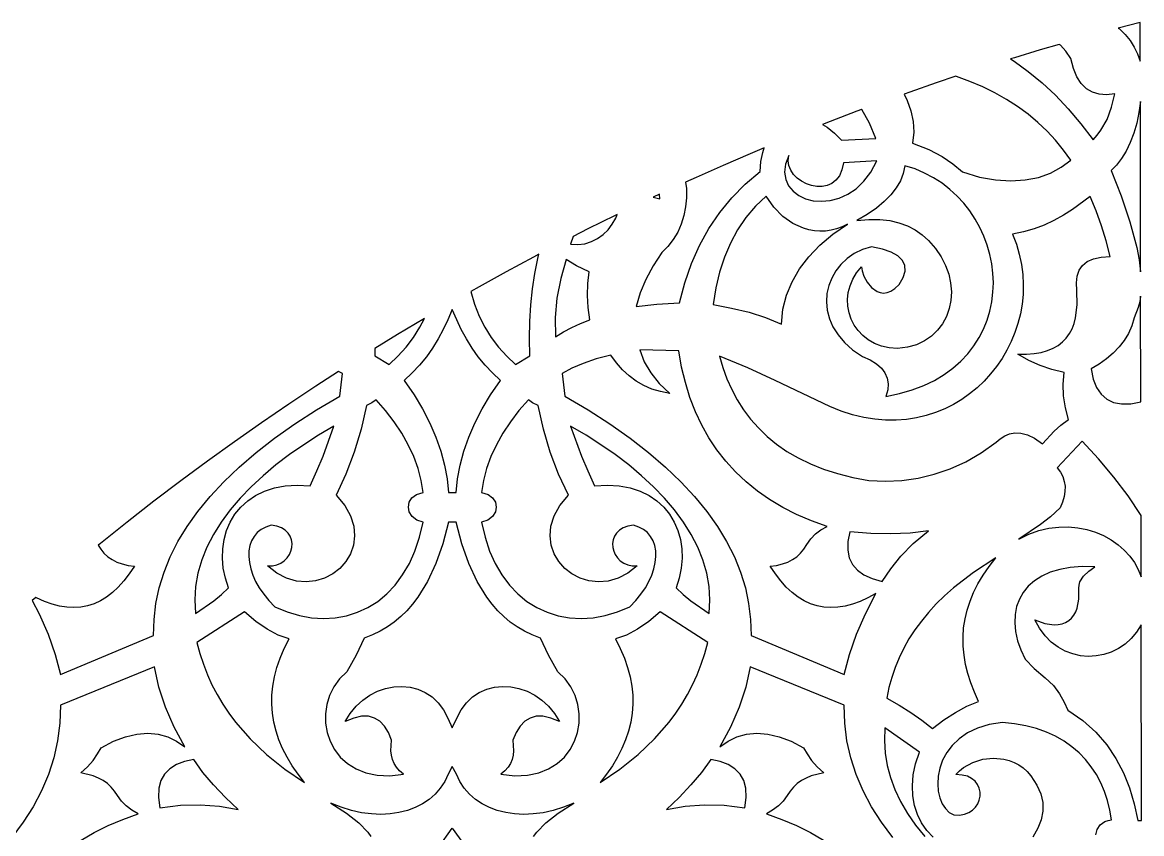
# Model space of a CAD drawing. Extents: x -1703 to -953, y -1065 to 985.
# Drawn here: x -1244 to -1053.2, y 271.6 to 410 of the extents above; entities that cross this region are included whole.
import ezdxf

# ---------------------------------------------------------------- set-up
doc = ezdxf.new("R2010")
doc.units = 0
doc.layers.add('LAYER_1', color=18, linetype='CONTINUOUS')

msp = doc.modelspace()

# ---------------------------------------------------------------- linework, layer by layer
at = {"layer": 'LAYER_1'}
for points in [[(-1057.21, 409.04), (-1057.01, 408.89), (-1056.04, 407.94), (-1055.2, 406.91), (-1054.49, 405.81), (-1053.91, 404.63), (-1053.46, 403.39), (-1053.46, 410.01)], [(-1070.51, 405.32), (-1074.92, 403.99), (-1075.57, 403.79), (-1074.94, 403.39), (-1072.54, 401.65), (-1070.2, 399.72), (-1067.93, 397.6), (-1065.72, 395.27), (-1063.58, 392.73), (-1061.51, 389.98), (-1060.8, 390.76), (-1060.17, 391.6), (-1059.12, 393.47), (-1058.35, 395.57), (-1057.81, 397.85), (-1059.2, 397.68), (-1060.47, 397.76), (-1061.62, 398.1), (-1062.64, 398.7), (-1063.52, 399.57), (-1064.27, 400.71), (-1064.86, 402.14), (-1065.31, 403.85), (-1066.14, 405.1), (-1067.08, 406.1), (-1067.3, 406.25)], [(-1088.27, 399.68), (-1092.75, 398.13), (-1093.73, 397.78), (-1093.19, 396.67), (-1092.55, 394.9), (-1092.18, 393.1), (-1092.08, 391.27), (-1092.3, 389.4), (-1089.5, 388.32), (-1087.25, 387.14), (-1085.39, 385.86), (-1083.74, 384.5), (-1080.87, 383.63), (-1078.12, 383.13), (-1075.52, 382.97), (-1073.08, 383.13), (-1070.82, 383.58), (-1068.76, 384.31), (-1066.92, 385.29), (-1065.31, 386.5), (-1066.55, 388.24), (-1067.89, 389.9), (-1069.35, 391.47), (-1070.91, 392.95), (-1072.58, 394.34), (-1074.36, 395.64), (-1076.24, 396.85), (-1078.23, 397.97), (-1080.31, 399), (-1082.5, 399.93), (-1084.78, 400.77), (-1084.89, 400.81)], [(-1101.77, 394.85), (-1106.3, 393.13), (-1107.61, 392.61), (-1106.82, 392.12), (-1105.6, 391.14), (-1104.39, 389.93), (-1098.53, 390.23), (-1099.64, 392.83), (-1100.94, 395.13), (-1100.96, 395.15)], [(-1053.68, 394.64), (-1054.05, 392.83), (-1054.55, 391.12), (-1055.15, 389.53), (-1055.85, 388.07), (-1056.64, 386.78), (-1057.5, 385.66), (-1058.42, 384.76), (-1056.72, 380.41), (-1055.21, 375.99), (-1054.05, 371.63), (-1053.65, 369.52), (-1053.39, 367.47), (-1053.44, 396.52)], [(-1119.97, 387.59), (-1124.55, 385.61), (-1129.15, 383.58), (-1130.95, 382.76), (-1130.82, 381.68), (-1130.8, 380.1), (-1130.95, 378.56), (-1131.25, 377.05), (-1131.7, 375.61), (-1132.31, 374.24), (-1133.06, 372.97), (-1133.96, 371.8), (-1134.99, 370.77), (-1136.48, 368.47), (-1137.73, 366.17), (-1138.72, 363.86), (-1139.39, 361.56), (-1135.84, 361.93), (-1131.99, 362.16), (-1131.08, 365.61), (-1129.94, 368.88), (-1128.57, 371.96), (-1126.98, 374.85), (-1125.14, 377.56), (-1123.08, 380.09), (-1120.79, 382.43), (-1118.26, 384.58), (-1118.11, 386.27), (-1117.81, 387.8), (-1117.56, 388.59)], [(-1113.93, 385.81), (-1114.08, 384.45), (-1113.89, 383.21), (-1113.4, 382.13), (-1112.64, 381.21), (-1111.66, 380.47), (-1110.5, 379.93), (-1109.19, 379.6), (-1107.78, 379.5), (-1106.3, 379.64), (-1104.8, 380.03), (-1103.32, 380.69), (-1101.9, 381.64), (-1100.57, 382.9), (-1099.37, 384.47), (-1098.36, 386.37), (-1104.06, 386.08), (-1104.31, 384.84), (-1104.75, 383.85), (-1105.33, 383.08), (-1106.03, 382.53), (-1106.83, 382.18), (-1107.69, 382.02), (-1108.58, 382.02), (-1109.48, 382.18), (-1110.36, 382.48), (-1111.18, 382.9), (-1111.92, 383.44), (-1112.55, 384.08), (-1113.04, 384.79), (-1113.37, 385.58), (-1113.49, 386.42), (-1113.39, 387.3)], [(-1093.86, 384.26), (-1094.35, 383), (-1095.06, 381.78), (-1095.97, 380.59), (-1097.1, 379.44), (-1098.44, 378.32), (-1099.99, 377.25), (-1101.76, 376.21), (-1099.74, 376.39), (-1097.87, 376.39), (-1096.16, 376.2), (-1094.59, 375.84), (-1093.15, 375.31), (-1091.83, 374.62), (-1090.65, 373.78), (-1089.57, 372.79), (-1088.37, 371.45), (-1087.39, 370.03), (-1086.64, 368.56), (-1086.1, 367.07), (-1085.78, 365.56), (-1085.66, 364.06), (-1085.75, 362.6), (-1086.03, 361.19), (-1086.5, 359.85), (-1087.17, 358.62), (-1088.01, 357.49), (-1089.04, 356.51), (-1090.24, 355.69), (-1091.6, 355.04), (-1093.13, 354.6), (-1094.82, 354.38), (-1096.25, 354.49), (-1097.57, 354.78), (-1098.77, 355.24), (-1099.83, 355.84), (-1100.77, 356.58), (-1101.57, 357.43), (-1102.22, 358.37), (-1102.73, 359.4), (-1103.09, 360.48), (-1103.3, 361.61), (-1103.34, 362.77), (-1103.22, 363.93), (-1102.93, 365.09), (-1102.46, 366.22), (-1101.81, 367.31), (-1100.98, 368.34), (-1100.89, 367.65), (-1100.56, 366.72), (-1100, 365.7), (-1099.25, 364.77), (-1098.31, 364.1), (-1097.77, 363.91), (-1097.2, 363.85), (-1096.6, 363.93), (-1095.96, 364.19), (-1095.29, 364.64), (-1094.58, 365.29), (-1093.89, 366.49), (-1093.56, 367.58), (-1093.6, 368.55), (-1094.01, 369.41), (-1094.78, 370.17), (-1095.92, 370.81), (-1097.42, 371.33), (-1099.29, 371.75), (-1100.82, 371.26), (-1102.2, 370.58), (-1103.42, 369.74), (-1104.48, 368.74), (-1105.36, 367.63), (-1106.05, 366.41), (-1106.56, 365.11), (-1106.86, 363.74), (-1106.95, 362.33), (-1106.81, 360.9), (-1106.45, 359.47), (-1105.84, 358.07), (-1104.98, 356.7), (-1103.87, 355.39), (-1102.49, 354.16), (-1100.83, 353.04), (-1099.52, 352.45), (-1098.44, 351.78), (-1097.59, 351.04), (-1096.98, 350.22), (-1096.59, 349.33), (-1096.44, 348.36), (-1096.51, 347.33), (-1096.82, 346.21), (-1094.5, 346.7), (-1092.35, 347.32), (-1090.37, 348.07), (-1088.55, 348.95), (-1086.89, 349.94), (-1085.39, 351.03), (-1084.04, 352.21), (-1082.85, 353.48), (-1081.8, 354.83), (-1080.91, 356.24), (-1080.16, 357.71), (-1079.55, 359.23), (-1079.08, 360.78), (-1078.75, 362.37), (-1078.56, 363.98), (-1078.5, 365.59), (-1078.57, 367.21), (-1078.77, 368.83), (-1079.09, 370.43), (-1079.54, 372), (-1080.11, 373.54), (-1080.79, 375.03), (-1081.59, 376.47), (-1082.5, 377.85), (-1083.53, 379.16), (-1084.66, 380.39), (-1085.9, 381.53), (-1087.24, 382.57), (-1088.68, 383.5), (-1090.22, 384.32), (-1091.85, 385.01), (-1093.58, 385.56)], [(-1136.51, 380.18), (-1135.34, 379.9), (-1135.4, 380.7)], [(-1119.07, 378.64), (-1120.68, 376.72), (-1122.09, 374.64), (-1123.31, 372.38), (-1124.33, 369.98), (-1125.17, 367.42), (-1125.81, 364.71), (-1126.27, 361.88), (-1123.12, 361.27), (-1120.15, 360.58), (-1117.32, 359.7), (-1114.63, 358.54), (-1114.37, 361.07), (-1113.76, 363.49), (-1112.82, 365.78), (-1111.55, 367.97), (-1109.96, 370.04), (-1108.07, 372), (-1105.87, 373.86), (-1103.38, 375.62), (-1104.29, 375.15), (-1105.22, 374.8), (-1106.16, 374.56), (-1107.11, 374.42), (-1108.06, 374.39), (-1109.01, 374.46), (-1109.96, 374.63), (-1110.89, 374.9), (-1112.69, 375.72), (-1114.38, 376.92), (-1115.92, 378.47), (-1117.25, 380.37)], [(-1064.99, 378.1), (-1066.56, 377.11), (-1068.17, 376.21), (-1069.84, 375.43), (-1071.57, 374.78), (-1073.36, 374.27), (-1075.23, 373.91), (-1074.58, 372.19), (-1074.08, 370.47), (-1073.71, 368.74), (-1073.49, 367.01), (-1073.4, 365.3), (-1073.44, 363.6), (-1073.61, 361.93), (-1073.9, 360.28), (-1074.3, 358.67), (-1074.82, 357.1), (-1075.45, 355.57), (-1076.18, 354.09), (-1077.01, 352.68), (-1077.94, 351.32), (-1078.96, 350.04), (-1080.07, 348.83), (-1081.26, 347.7), (-1082.54, 346.66), (-1083.88, 345.71), (-1085.3, 344.86), (-1086.79, 344.11), (-1088.34, 343.48), (-1089.95, 342.96), (-1091.61, 342.56), (-1093.32, 342.3), (-1095.08, 342.16), (-1096.89, 342.17), (-1098.72, 342.32), (-1100.6, 342.63), (-1102.5, 343.09), (-1104.43, 343.71), (-1106.38, 344.51), (-1115.67, 348.94), (-1120.37, 351.07), (-1125.19, 353.08), (-1124.61, 351.12), (-1123.91, 349.23), (-1123.09, 347.39), (-1122.15, 345.63), (-1121.08, 343.95), (-1119.88, 342.35), (-1118.54, 340.83), (-1117.07, 339.4), (-1115.45, 338.07), (-1113.68, 336.84), (-1111.76, 335.72), (-1109.68, 334.71), (-1107.45, 333.82), (-1105.05, 333.04), (-1102.48, 332.4), (-1099.75, 331.89), (-1096.9, 331.77), (-1094.09, 331.9), (-1091.31, 332.28), (-1088.57, 332.93), (-1085.87, 333.85), (-1083.2, 335.07), (-1080.58, 336.59), (-1078.01, 338.42), (-1077.32, 339), (-1076.57, 339.48), (-1075.73, 339.83), (-1074.81, 340.01), (-1073.79, 339.97), (-1072.68, 339.67), (-1071.47, 339.07), (-1070.14, 338.13), (-1068.14, 340.28), (-1066.97, 341.3), (-1065.67, 342.29), (-1066.21, 344.29), (-1066.52, 346.29), (-1066.6, 348.3), (-1066.44, 350.3), (-1068.52, 350.8), (-1070.53, 351.49), (-1072.45, 352.36), (-1074.3, 353.42), (-1072.86, 353.42), (-1071.54, 353.52), (-1070.34, 353.73), (-1069.26, 354.03), (-1068.29, 354.43), (-1067.44, 354.92), (-1066.69, 355.5), (-1066.06, 356.17), (-1065.52, 356.92), (-1065.08, 357.75), (-1064.73, 358.66), (-1064.47, 359.64), (-1064.22, 361.82), (-1064.28, 364.26), (-1064.34, 365.57), (-1064.2, 366.74), (-1063.85, 367.74), (-1063.28, 368.57), (-1062.48, 369.23), (-1061.43, 369.7), (-1060.14, 369.98), (-1058.58, 370.05), (-1059.25, 372.73), (-1060.04, 375.33), (-1060.95, 377.85), (-1061.97, 380.3)], [(-1142.98, 377.08), (-1147.61, 374.79), (-1150.14, 373.49), (-1150.59, 372.18), (-1149.33, 372.12), (-1148.13, 372.26), (-1147, 372.61), (-1145.96, 373.13), (-1145.01, 373.81), (-1144.17, 374.63), (-1143.45, 375.58), (-1142.88, 376.64), (-1142.61, 377.26)], [(-1156.88, 369.99), (-1161.52, 367.49), (-1166.16, 364.91), (-1167.56, 364.12), (-1166.95, 361.95), (-1166.16, 359.92), (-1165.2, 358.03), (-1164.08, 356.27), (-1162.83, 354.62), (-1161.45, 353.09), (-1159.96, 351.64), (-1157.49, 353.13), (-1157.57, 356.11), (-1157.52, 359.01), (-1157.35, 361.82), (-1157.07, 364.54), (-1156.67, 367.19), (-1156.15, 369.76), (-1155.97, 370.46)], [(-1152.25, 366.3), (-1152.89, 362.97), (-1153.2, 359.65), (-1153.13, 356.37), (-1151.78, 357.21), (-1150.35, 357.97), (-1148.85, 358.66), (-1147.27, 359.27), (-1147.57, 361.37), (-1147.69, 363.43), (-1147.65, 365.45), (-1147.42, 367.44), (-1149.56, 368.51), (-1151.32, 369.59)], [(-1053.55, 362.33), (-1053.8, 361.37), (-1054.49, 359.59), (-1054.9, 358.23), (-1055.48, 356.96), (-1056.2, 355.77), (-1057.07, 354.65), (-1058.08, 353.6), (-1059.21, 352.63), (-1060.46, 351.73), (-1061.81, 350.9), (-1061.47, 349.16), (-1060.91, 347.72), (-1060.14, 346.58), (-1059.18, 345.73), (-1058.01, 345.19), (-1056.65, 344.93), (-1055.09, 344.97), (-1053.35, 345.31), (-1053.39, 363.34)], [(-1171.5, 359.28), (-1172.27, 357.61), (-1173.13, 356.01), (-1174.09, 354.46), (-1175.15, 352.98), (-1176.32, 351.57), (-1177.58, 350.23), (-1178.95, 348.95), (-1177.25, 346.51), (-1175.79, 344.08), (-1174.56, 341.66), (-1173.53, 339.25), (-1172.71, 336.87), (-1172.08, 334.5), (-1171.63, 332.16), (-1171.36, 329.85), (-1170.73, 329.84), (-1170.09, 329.85), (-1169.82, 332.16), (-1169.37, 334.5), (-1168.74, 336.87), (-1167.92, 339.25), (-1166.9, 341.66), (-1165.66, 344.08), (-1164.2, 346.51), (-1162.51, 348.95), (-1163.87, 350.23), (-1165.14, 351.57), (-1166.3, 352.98), (-1167.36, 354.46), (-1168.32, 356.01), (-1169.19, 357.61), (-1169.96, 359.28), (-1170.73, 361.02)], [(-1180.09, 356.76), (-1183.93, 354.4), (-1183.96, 353.13), (-1181.5, 351.64), (-1180.01, 353.09), (-1178.62, 354.62), (-1177.37, 356.27), (-1176.25, 358.03), (-1175.49, 359.53)], [(-1138.01, 352.13), (-1136.91, 350.22), (-1135.46, 348.42), (-1133.67, 346.73), (-1135.23, 347.03), (-1136.7, 347.47), (-1138.08, 348.07), (-1139.38, 348.81), (-1140.58, 349.7), (-1141.7, 350.74), (-1142.74, 351.93), (-1143.69, 353.26), (-1146.19, 352.6), (-1148.4, 351.85), (-1150.33, 351.03), (-1152.02, 350.14), (-1151.56, 346.28), (-1147.57, 343.91), (-1143.86, 341.51), (-1140.43, 339.09), (-1137.27, 336.64), (-1134.39, 334.17), (-1131.78, 331.67), (-1129.43, 329.15), (-1127.35, 326.61), (-1125.53, 324.04), (-1123.96, 321.46), (-1122.65, 318.84), (-1121.59, 316.21), (-1120.77, 313.55), (-1120.21, 310.87), (-1119.88, 308.17), (-1119.79, 305.45), (-1103.91, 298.77), (-1103.04, 302.22), (-1101.83, 305.68), (-1100.31, 309.13), (-1098.51, 312.58), (-1099.88, 311.84), (-1101.21, 311.23), (-1102.51, 310.76), (-1103.78, 310.43), (-1105.02, 310.24), (-1106.22, 310.19), (-1107.4, 310.27), (-1108.54, 310.5), (-1109.65, 310.86), (-1110.73, 311.36), (-1111.78, 312), (-1112.8, 312.77), (-1113.79, 313.69), (-1114.74, 314.74), (-1115.66, 315.93), (-1116.56, 317.26), (-1115.47, 317.4), (-1114.47, 317.63), (-1113.56, 317.95), (-1112.74, 318.37), (-1112, 318.88), (-1111.35, 319.49), (-1110.79, 320.18), (-1110.31, 320.97), (-1109.61, 321.94), (-1108.81, 322.77), (-1107.89, 323.47), (-1106.84, 324.01), (-1109.51, 324.98), (-1112.03, 326.07), (-1114.4, 327.29), (-1116.63, 328.62), (-1118.72, 330.07), (-1120.66, 331.64), (-1122.46, 333.34), (-1124.11, 335.15), (-1125.62, 337.08), (-1126.98, 339.14), (-1128.2, 341.32), (-1129.28, 343.61), (-1130.21, 346.03), (-1130.99, 348.57), (-1131.63, 351.23), (-1132.13, 354.01), (-1138.76, 354.16)], [(-1194, 347.96), (-1198.62, 344.88), (-1203.24, 341.72), (-1207.85, 338.49), (-1212.45, 335.17), (-1217.03, 331.79), (-1221.6, 328.32), (-1226.15, 324.78), (-1230.69, 321.15), (-1231.07, 320.85), (-1230.66, 320.18), (-1230.1, 319.49), (-1229.45, 318.88), (-1228.71, 318.37), (-1227.89, 317.95), (-1226.98, 317.63), (-1225.98, 317.4), (-1224.9, 317.26), (-1225.79, 315.93), (-1226.71, 314.74), (-1227.67, 313.69), (-1228.65, 312.77), (-1229.67, 312), (-1230.72, 311.36), (-1231.8, 310.86), (-1232.91, 310.5), (-1234.06, 310.27), (-1235.23, 310.19), (-1236.44, 310.24), (-1237.67, 310.43), (-1238.94, 310.76), (-1240.24, 311.23), (-1241.58, 311.84), (-1241.74, 311.93), (-1242.33, 311.41), (-1241.14, 309.13), (-1239.62, 305.68), (-1238.41, 302.22), (-1237.54, 298.77), (-1221.66, 305.45), (-1221.57, 308.17), (-1221.25, 310.87), (-1220.68, 313.55), (-1219.87, 316.21), (-1218.8, 318.84), (-1217.49, 321.46), (-1215.93, 324.04), (-1214.1, 326.61), (-1212.02, 329.15), (-1209.67, 331.67), (-1207.06, 334.17), (-1204.18, 336.64), (-1201.02, 339.09), (-1197.59, 341.51), (-1193.89, 343.91), (-1189.89, 346.28), (-1189.43, 350.14), (-1190.1, 350.49)], [(-1184.42, 345.14), (-1185.36, 344.65), (-1186.26, 340.6), (-1187.43, 336.71), (-1188.85, 332.96), (-1190.51, 329.35), (-1189.07, 327.6), (-1188.09, 325.84), (-1187.54, 324.11), (-1187.38, 322.43), (-1187.57, 320.84), (-1188.08, 319.37), (-1188.86, 318.04), (-1189.88, 316.88), (-1191.11, 315.93), (-1192.5, 315.2), (-1194.02, 314.74), (-1195.63, 314.56), (-1197.29, 314.7), (-1198.97, 315.19), (-1200.63, 316.06), (-1202.23, 317.33), (-1201.38, 317.34), (-1200.62, 317.51), (-1199.94, 317.79), (-1199.36, 318.19), (-1198.88, 318.68), (-1198.5, 319.23), (-1198.23, 319.84), (-1198.08, 320.47), (-1198.05, 321.11), (-1198.14, 321.75), (-1198.36, 322.35), (-1198.72, 322.9), (-1199.22, 323.39), (-1199.86, 323.78), (-1200.66, 324.07), (-1201.61, 324.23), (-1202.53, 323.94), (-1203.33, 323.53), (-1203.99, 322.99), (-1204.53, 322.34), (-1204.95, 321.6), (-1205.23, 320.77), (-1205.39, 319.86), (-1205.42, 318.9), (-1205.32, 317.89), (-1205.09, 316.83), (-1204.74, 315.75), (-1204.25, 314.66), (-1203.63, 313.56), (-1202.88, 312.47), (-1202.01, 311.39), (-1201, 310.35), (-1198.89, 309.46), (-1196.79, 308.84), (-1194.72, 308.46), (-1192.67, 308.33), (-1190.68, 308.44), (-1188.75, 308.8), (-1186.89, 309.39), (-1185.12, 310.21), (-1183.45, 311.26), (-1181.9, 312.54), (-1180.47, 314.04), (-1179.19, 315.76), (-1178.05, 317.7), (-1177.09, 319.84), (-1176.3, 322.19), (-1175.71, 324.75), (-1176.8, 325.12), (-1177.58, 325.73), (-1178.06, 326.5), (-1178.22, 327.34), (-1178.07, 328.17), (-1177.61, 328.91), (-1176.82, 329.48), (-1175.71, 329.8), (-1176.03, 331.86), (-1176.56, 333.91), (-1177.3, 335.94), (-1178.23, 337.95), (-1179.35, 339.93), (-1180.64, 341.88), (-1182.09, 343.79), (-1183.69, 345.65)], [(-1159.37, 343.79), (-1160.82, 341.88), (-1162.1, 339.93), (-1163.22, 337.95), (-1164.15, 335.94), (-1164.89, 333.91), (-1165.42, 331.86), (-1165.74, 329.8), (-1164.63, 329.48), (-1163.85, 328.91), (-1163.38, 328.17), (-1163.23, 327.34), (-1163.39, 326.5), (-1163.87, 325.73), (-1164.65, 325.12), (-1165.74, 324.75), (-1165.15, 322.19), (-1164.37, 319.84), (-1163.4, 317.7), (-1162.27, 315.76), (-1160.98, 314.04), (-1159.55, 312.54), (-1158, 311.26), (-1156.33, 310.21), (-1154.56, 309.39), (-1152.7, 308.8), (-1150.77, 308.44), (-1148.78, 308.33), (-1146.74, 308.46), (-1144.66, 308.84), (-1142.56, 309.46), (-1140.46, 310.35), (-1139.45, 311.39), (-1138.57, 312.47), (-1137.82, 313.56), (-1137.2, 314.66), (-1136.72, 315.75), (-1136.36, 316.83), (-1136.13, 317.89), (-1136.03, 318.9), (-1136.06, 319.86), (-1136.22, 320.77), (-1136.51, 321.6), (-1136.92, 322.34), (-1137.46, 322.99), (-1138.13, 323.53), (-1138.92, 323.94), (-1139.84, 324.23), (-1140.79, 324.07), (-1141.59, 323.78), (-1142.23, 323.39), (-1142.73, 322.9), (-1143.09, 322.35), (-1143.31, 321.75), (-1143.41, 321.11), (-1143.37, 320.47), (-1143.22, 319.84), (-1142.95, 319.23), (-1142.57, 318.68), (-1142.09, 318.19), (-1141.51, 317.79), (-1140.83, 317.51), (-1140.07, 317.34), (-1139.22, 317.33), (-1140.82, 316.06), (-1142.48, 315.19), (-1144.16, 314.7), (-1145.82, 314.56), (-1147.43, 314.74), (-1148.95, 315.2), (-1150.34, 315.93), (-1151.57, 316.88), (-1152.59, 318.04), (-1153.37, 319.37), (-1153.88, 320.84), (-1154.07, 322.43), (-1153.91, 324.11), (-1153.36, 325.84), (-1152.38, 327.6), (-1150.94, 329.35), (-1152.6, 332.96), (-1154.02, 336.71), (-1155.19, 340.6), (-1156.1, 344.65), (-1157.04, 345.14), (-1157.76, 345.65)], [(-1193.52, 339.61), (-1196.05, 337.98), (-1198.48, 336.29), (-1200.79, 334.52), (-1202.98, 332.69), (-1205.01, 330.8), (-1206.89, 328.85), (-1208.6, 326.85), (-1210.13, 324.79), (-1211.45, 322.68), (-1212.57, 320.52), (-1213.45, 318.33), (-1214.1, 316.09), (-1214.5, 313.81), (-1214.64, 311.5), (-1214.49, 309.16), (-1211.4, 311.32), (-1210.06, 312.42), (-1208.86, 313.54), (-1209.41, 315.23), (-1209.76, 316.92), (-1209.91, 318.6), (-1209.87, 320.24), (-1209.63, 321.83), (-1209.19, 323.35), (-1208.57, 324.78), (-1207.77, 326.11), (-1206.78, 327.32), (-1205.61, 328.4), (-1204.26, 329.32), (-1202.74, 330.07), (-1201.05, 330.62), (-1199.19, 330.97), (-1197.17, 331.1), (-1194.98, 330.99), (-1193.81, 333.5), (-1192.75, 336.04), (-1190.9, 341.16)], [(-1148.71, 336.04), (-1147.64, 333.5), (-1146.47, 330.99), (-1144.28, 331.1), (-1142.26, 330.97), (-1140.4, 330.62), (-1138.71, 330.07), (-1137.19, 329.32), (-1135.85, 328.4), (-1134.68, 327.32), (-1133.69, 326.11), (-1132.88, 324.78), (-1132.26, 323.35), (-1131.83, 321.83), (-1131.59, 320.24), (-1131.54, 318.6), (-1131.69, 316.92), (-1132.04, 315.23), (-1132.59, 313.54), (-1131.4, 312.42), (-1130.05, 311.32), (-1126.96, 309.16), (-1126.82, 311.5), (-1126.95, 313.81), (-1127.35, 316.09), (-1128, 318.33), (-1128.89, 320.52), (-1130, 322.68), (-1131.33, 324.79), (-1132.85, 326.85), (-1134.56, 328.85), (-1136.44, 330.8), (-1138.48, 332.69), (-1140.66, 334.52), (-1142.97, 336.29), (-1145.4, 337.98), (-1147.93, 339.61), (-1150.56, 341.16)], [(-1067.6, 334.04), (-1067.08, 333.3), (-1066.68, 332.53), (-1066.42, 331.72), (-1066.28, 330.89), (-1066.29, 330.02), (-1066.43, 329.12), (-1066.71, 328.18), (-1067.13, 327.21), (-1068.73, 325.69), (-1070.49, 324.35), (-1074.15, 321.87), (-1072.44, 322.7), (-1070.73, 323.32), (-1069.03, 323.73), (-1067.35, 323.94), (-1065.71, 323.97), (-1064.12, 323.82), (-1062.58, 323.52), (-1061.11, 323.06), (-1059.73, 322.47), (-1058.43, 321.75), (-1057.25, 320.92), (-1056.18, 319.99), (-1055.24, 318.96), (-1054.43, 317.86), (-1053.79, 316.68), (-1053.3, 315.46), (-1053.32, 325.88), (-1055.53, 329.23), (-1057.95, 332.46), (-1060.57, 335.58), (-1063.36, 338.57)], [(-1172.37, 321.07), (-1173.56, 317.7), (-1174.97, 314.67), (-1176.6, 311.99), (-1177.51, 310.79), (-1178.48, 309.67), (-1179.51, 308.65), (-1180.61, 307.73), (-1181.78, 306.9), (-1183.02, 306.17), (-1184.34, 305.53), (-1185.73, 305), (-1187.1, 302.09), (-1188.7, 299.25), (-1189.94, 298.04), (-1190.93, 296.69), (-1191.66, 295.22), (-1192.13, 293.68), (-1192.36, 292.09), (-1192.34, 290.48), (-1192.07, 288.91), (-1191.56, 287.4), (-1190.81, 285.98), (-1189.82, 284.7), (-1188.6, 283.59), (-1187.14, 282.67), (-1185.45, 282), (-1183.53, 281.6), (-1181.39, 281.51), (-1179.02, 281.76), (-1179.71, 282.34), (-1180.25, 282.95), (-1180.65, 283.59), (-1180.93, 284.27), (-1181.11, 285), (-1181.18, 285.79), (-1181.07, 287.59), (-1181.62, 288.9), (-1182.28, 289.97), (-1183.07, 290.8), (-1183.97, 291.36), (-1185.01, 291.65), (-1186.19, 291.65), (-1187.5, 291.36), (-1188.97, 290.75), (-1188.13, 292.14), (-1187.13, 293.36), (-1186, 294.4), (-1184.77, 295.25), (-1183.46, 295.92), (-1182.1, 296.39), (-1180.7, 296.66), (-1179.31, 296.74), (-1177.93, 296.61), (-1176.6, 296.27), (-1175.34, 295.72), (-1174.17, 294.95), (-1173.12, 293.97), (-1172.22, 292.76), (-1171.49, 291.33), (-1170.73, 289.66), (-1169.97, 291.33), (-1169.23, 292.76), (-1168.33, 293.97), (-1167.28, 294.95), (-1166.12, 295.72), (-1164.85, 296.27), (-1163.52, 296.61), (-1162.15, 296.74), (-1160.75, 296.66), (-1159.36, 296.39), (-1157.99, 295.92), (-1156.68, 295.25), (-1155.45, 294.4), (-1154.33, 293.36), (-1153.33, 292.14), (-1152.48, 290.75), (-1153.95, 291.36), (-1155.27, 291.65), (-1156.44, 291.65), (-1157.48, 291.36), (-1158.39, 290.8), (-1159.17, 289.97), (-1159.83, 288.9), (-1160.39, 287.59), (-1160.27, 285.79), (-1160.35, 285), (-1160.52, 284.27), (-1160.8, 283.59), (-1161.21, 282.95), (-1161.75, 282.34), (-1162.43, 281.76), (-1160.06, 281.51), (-1157.92, 281.6), (-1156, 282), (-1154.31, 282.67), (-1152.86, 283.59), (-1151.63, 284.7), (-1150.64, 285.98), (-1149.89, 287.4), (-1149.38, 288.91), (-1149.11, 290.48), (-1149.09, 292.09), (-1149.32, 293.68), (-1149.8, 295.22), (-1150.53, 296.69), (-1151.51, 298.04), (-1152.75, 299.25), (-1154.35, 302.09), (-1155.72, 305), (-1157.11, 305.53), (-1158.43, 306.17), (-1159.67, 306.9), (-1160.84, 307.73), (-1161.94, 308.65), (-1162.98, 309.67), (-1163.95, 310.79), (-1164.85, 311.99), (-1166.48, 314.67), (-1167.89, 317.7), (-1169.08, 321.07), (-1170.09, 324.76), (-1170.73, 324.76), (-1171.37, 324.76)], [(-1092.69, 322.9), (-1095.97, 322.75), (-1099.4, 322.83), (-1102.99, 323.12), (-1103.3, 321.48), (-1103.33, 320.01), (-1103.07, 318.7), (-1102.52, 317.56), (-1101.68, 316.58), (-1100.56, 315.77), (-1099.14, 315.13), (-1097.43, 314.66), (-1095.99, 316.81), (-1094.27, 318.97), (-1092.17, 321.12), (-1089.57, 323.27)], [(-1081.89, 316.2), (-1085.27, 313.59), (-1086.8, 312.22), (-1088.23, 310.82), (-1089.55, 309.38), (-1090.77, 307.9), (-1091.87, 306.39), (-1092.88, 304.84), (-1093.77, 303.25), (-1094.56, 301.63), (-1095.25, 299.97), (-1095.83, 298.27), (-1096.3, 296.54), (-1096.66, 294.76), (-1094.57, 293.58), (-1092.58, 292.31), (-1090.69, 290.97), (-1088.88, 289.57), (-1086.94, 291.04), (-1084.98, 292.31), (-1083.01, 293.36), (-1081.01, 294.17), (-1081.74, 295.77), (-1082.36, 297.36), (-1082.86, 298.94), (-1083.24, 300.51), (-1083.5, 302.08), (-1083.64, 303.63), (-1083.66, 305.18), (-1083.56, 306.72), (-1083.33, 308.25), (-1082.97, 309.76), (-1082.48, 311.27), (-1081.87, 312.77), (-1081.12, 314.26), (-1080.24, 315.74), (-1079.23, 317.21), (-1078.08, 318.67)], [(-1065.38, 317.04), (-1067.19, 316.72), (-1068.82, 316.23), (-1070.25, 315.58), (-1071.5, 314.78), (-1072.55, 313.85), (-1073.41, 312.79), (-1074.07, 311.62), (-1074.53, 310.36), (-1074.8, 309.01), (-1074.86, 307.58), (-1074.72, 306.09), (-1074.38, 304.55), (-1073.83, 302.98), (-1073.07, 301.37), (-1071.52, 299.78), (-1069.66, 298.21), (-1068.26, 296.88), (-1067.22, 295.48), (-1066.44, 294.06), (-1065.82, 292.69), (-1063.26, 290.91), (-1061.05, 288.94), (-1059.18, 286.79), (-1057.61, 284.48), (-1056.32, 282.03), (-1055.29, 279.44), (-1054.48, 276.72), (-1053.87, 273.9), (-1053.23, 273.9), (-1053.29, 307.24), (-1054.08, 305.99), (-1055, 304.9), (-1056.04, 303.97), (-1057.18, 303.21), (-1058.39, 302.61), (-1059.66, 302.19), (-1060.98, 301.94), (-1062.31, 301.87), (-1063.64, 301.98), (-1064.96, 302.28), (-1066.24, 302.77), (-1067.47, 303.44), (-1068.62, 304.32), (-1069.68, 305.39), (-1070.63, 306.66), (-1071.45, 308.13), (-1069.71, 307.48), (-1068.14, 307.25), (-1067.44, 307.29), (-1066.79, 307.42), (-1066.19, 307.65), (-1065.66, 307.97), (-1065.19, 308.38), (-1064.79, 308.88), (-1064.46, 309.45), (-1064.2, 310.11), (-1063.91, 311.65), (-1063.95, 313.48), (-1063.9, 314.03), (-1063.73, 314.57), (-1063.11, 315.56), (-1062.23, 316.42), (-1061.2, 317.12), (-1063.38, 317.18)], [(-1214.26, 304.26), (-1213.76, 302.36), (-1213.16, 300.53), (-1212.48, 298.75), (-1211.7, 297.02), (-1210.83, 295.35), (-1209.87, 293.74), (-1208.83, 292.18), (-1207.7, 290.67), (-1205.21, 287.81), (-1202.4, 285.14), (-1199.3, 282.66), (-1195.91, 280.35), (-1197.03, 281.78), (-1198.02, 283.22), (-1198.9, 284.68), (-1199.65, 286.15), (-1200.27, 287.63), (-1200.77, 289.13), (-1201.14, 290.64), (-1201.38, 292.16), (-1201.49, 293.7), (-1201.47, 295.25), (-1201.32, 296.81), (-1201.04, 298.39), (-1200.62, 299.98), (-1200.06, 301.59), (-1199.36, 303.22), (-1198.53, 304.85), (-1200.41, 305.49), (-1202.31, 306.49), (-1204.23, 307.82), (-1206.16, 309.46)], [(-1137.23, 307.82), (-1139.14, 306.49), (-1141.04, 305.49), (-1142.92, 304.85), (-1142.09, 303.22), (-1141.39, 301.59), (-1140.84, 299.98), (-1140.42, 298.39), (-1140.13, 296.81), (-1139.98, 295.25), (-1139.96, 293.7), (-1140.07, 292.16), (-1140.31, 290.64), (-1140.68, 289.13), (-1141.18, 287.63), (-1141.81, 286.15), (-1142.56, 284.68), (-1143.43, 283.22), (-1144.43, 281.78), (-1145.54, 280.35), (-1142.16, 282.66), (-1139.05, 285.14), (-1136.24, 287.81), (-1133.75, 290.67), (-1132.62, 292.18), (-1131.58, 293.74), (-1130.62, 295.35), (-1129.76, 297.02), (-1128.98, 298.75), (-1128.29, 300.53), (-1127.69, 302.36), (-1127.19, 304.26), (-1135.29, 309.46)], [(-1216.39, 283.94), (-1217.76, 283.42), (-1218.89, 282.71), (-1219.77, 281.8), (-1220.39, 280.69), (-1220.74, 279.37), (-1220.81, 277.83), (-1220.58, 276.05), (-1217.07, 276.49), (-1213.68, 276.57), (-1210.41, 276.31), (-1207.24, 275.75), (-1209.39, 277.83), (-1211.41, 279.95), (-1213.23, 282.09), (-1214.8, 284.29)], [(-1128.23, 282.09), (-1130.05, 279.95), (-1132.06, 277.83), (-1134.21, 275.75), (-1131.05, 276.31), (-1127.77, 276.57), (-1124.38, 276.49), (-1120.87, 276.05), (-1120.64, 277.83), (-1120.71, 279.37), (-1121.06, 280.69), (-1121.68, 281.8), (-1122.57, 282.71), (-1123.7, 283.42), (-1125.06, 283.94), (-1126.66, 284.29)]]:
    msp.add_lwpolyline(points, close=True, dxfattribs=at)
for points in [[(-1234.02, 270.52), (-1231.79, 271.82), (-1229.41, 273), (-1226.91, 274.07), (-1224.28, 275.01), (-1225.34, 275.66), (-1226.31, 276.38), (-1227.14, 277.2), (-1227.79, 278.13), (-1228.3, 278.9), (-1228.87, 279.59), (-1229.51, 280.18), (-1230.22, 280.69), (-1231.02, 281.12), (-1231.92, 281.48), (-1234.03, 281.99), (-1232.92, 283.04), (-1231.97, 284.14), (-1231.2, 285.25), (-1230.6, 286.3), (-1228.48, 287.4), (-1226.43, 288.17), (-1224.48, 288.61), (-1222.62, 288.75), (-1220.87, 288.58), (-1219.24, 288.13), (-1217.72, 287.42), (-1216.34, 286.44), (-1218.15, 289.8), (-1219.62, 293.2), (-1220.74, 296.64), (-1221.51, 300.11), (-1237.54, 293.57), (-1237.63, 290.49), (-1238.01, 287.48), (-1238.66, 284.55), (-1239.58, 281.7), (-1240.76, 278.92), (-1242.19, 276.21), (-1243.87, 273.58), (-1245.79, 271)], [(-1095.66, 271), (-1097.58, 273.58), (-1099.26, 276.21), (-1100.7, 278.92), (-1101.88, 281.7), (-1102.79, 284.55), (-1103.45, 287.48), (-1103.82, 290.49), (-1103.91, 293.57), (-1119.95, 300.11), (-1120.71, 296.64), (-1121.84, 293.2), (-1123.3, 289.8), (-1125.11, 286.44), (-1123.73, 287.42), (-1122.21, 288.13), (-1120.58, 288.58), (-1118.83, 288.75), (-1116.97, 288.61), (-1115.02, 288.17), (-1112.98, 287.4), (-1110.85, 286.3), (-1110.25, 285.25), (-1109.48, 284.14), (-1108.54, 283.04), (-1107.42, 281.99), (-1109.53, 281.48), (-1110.43, 281.12), (-1111.23, 280.69), (-1111.95, 280.18), (-1112.58, 279.59), (-1113.15, 278.9), (-1113.66, 278.13), (-1114.32, 277.2), (-1115.15, 276.38), (-1116.12, 275.66), (-1117.17, 275.01), (-1114.54, 274.07), (-1112.04, 273), (-1109.67, 271.82), (-1107.43, 270.52)], [(-1061.01, 271.46), (-1060.82, 272.34), (-1060.3, 273.12), (-1059.48, 273.7), (-1058.95, 273.88), (-1058.35, 273.98), (-1058.64, 275.66), (-1059.04, 277.28), (-1059.56, 278.84), (-1060.19, 280.32), (-1060.94, 281.72), (-1061.81, 283.05), (-1062.79, 284.28), (-1063.89, 285.43), (-1065.1, 286.47), (-1066.44, 287.41), (-1067.89, 288.25), (-1069.46, 288.97), (-1071.14, 289.57), (-1072.95, 290.05), (-1074.88, 290.39), (-1076.93, 290.61), (-1079.21, 290.24), (-1081.2, 289.63), (-1082.91, 288.81), (-1084.34, 287.82), (-1085.51, 286.69), (-1086.44, 285.45), (-1087.14, 284.15), (-1087.61, 282.8), (-1087.89, 281.46), (-1087.97, 280.15), (-1087.88, 278.9), (-1087.63, 277.76), (-1087.22, 276.75), (-1086.68, 275.9), (-1086.02, 275.27), (-1085.25, 274.87), (-1084.29, 274.81), (-1083.44, 274.94), (-1082.69, 275.22), (-1082.06, 275.62), (-1081.55, 276.13), (-1081.16, 276.72), (-1080.9, 277.37), (-1080.77, 278.04), (-1080.77, 278.73), (-1080.91, 279.4), (-1081.2, 280.02), (-1081.62, 280.58), (-1082.2, 281.06), (-1082.93, 281.42), (-1083.82, 281.64), (-1084.87, 281.7), (-1084.25, 282.34), (-1083.56, 282.9), (-1082, 283.78), (-1080.29, 284.33), (-1078.49, 284.52), (-1076.69, 284.35), (-1075.82, 284.12), (-1074.98, 283.8), (-1074.17, 283.37), (-1073.42, 282.84), (-1072.73, 282.21), (-1072.11, 281.48), (-1071.08, 279.93), (-1070.4, 278.43), (-1070.06, 276.95), (-1070.05, 275.48), (-1070.34, 274.02), (-1070.93, 272.55), (-1071.79, 271.05)], [(-1088.75, 271.03), (-1089.82, 272.18), (-1090.72, 273.47), (-1091.42, 274.89), (-1091.93, 276.42), (-1092.23, 278.07), (-1092.31, 279.82), (-1092.16, 281.65), (-1091.76, 283.57), (-1091.11, 285.56), (-1096.97, 289.71), (-1097.06, 287.53), (-1096.93, 285.39), (-1096.59, 283.28), (-1096.04, 281.19), (-1095.27, 279.14), (-1094.3, 277.11), (-1093.12, 275.1), (-1091.75, 273.11), (-1090.17, 271.14)], [(-1156.86, 271.13), (-1156.31, 271.9), (-1154.79, 273.47), (-1152.7, 275.12), (-1150.02, 276.86), (-1151.78, 276.15), (-1153.53, 275.6), (-1155.25, 275.21), (-1156.93, 274.99), (-1158.56, 274.91), (-1160.13, 274.99), (-1161.63, 275.22), (-1163.06, 275.58), (-1164.4, 276.09), (-1165.64, 276.72), (-1166.77, 277.49), (-1167.79, 278.38), (-1168.68, 279.39), (-1169.43, 280.52), (-1170.04, 281.76), (-1170.73, 283.1), (-1171.41, 281.76), (-1172.02, 280.52), (-1172.78, 279.39), (-1173.67, 278.38), (-1174.68, 277.49), (-1175.82, 276.72), (-1177.06, 276.09), (-1178.39, 275.58), (-1179.82, 275.22), (-1181.32, 274.99), (-1182.89, 274.91), (-1184.52, 274.99), (-1186.2, 275.21), (-1187.92, 275.6), (-1189.67, 276.15), (-1191.44, 276.86), (-1188.75, 275.12), (-1186.66, 273.47), (-1185.15, 271.9), (-1184.59, 271.13)], [(-1173.07, 269.3), (-1170.73, 272.6), (-1168.38, 269.3)]]:
    msp.add_lwpolyline(points, dxfattribs=at)

doc.saveas('drawing.dxf')
